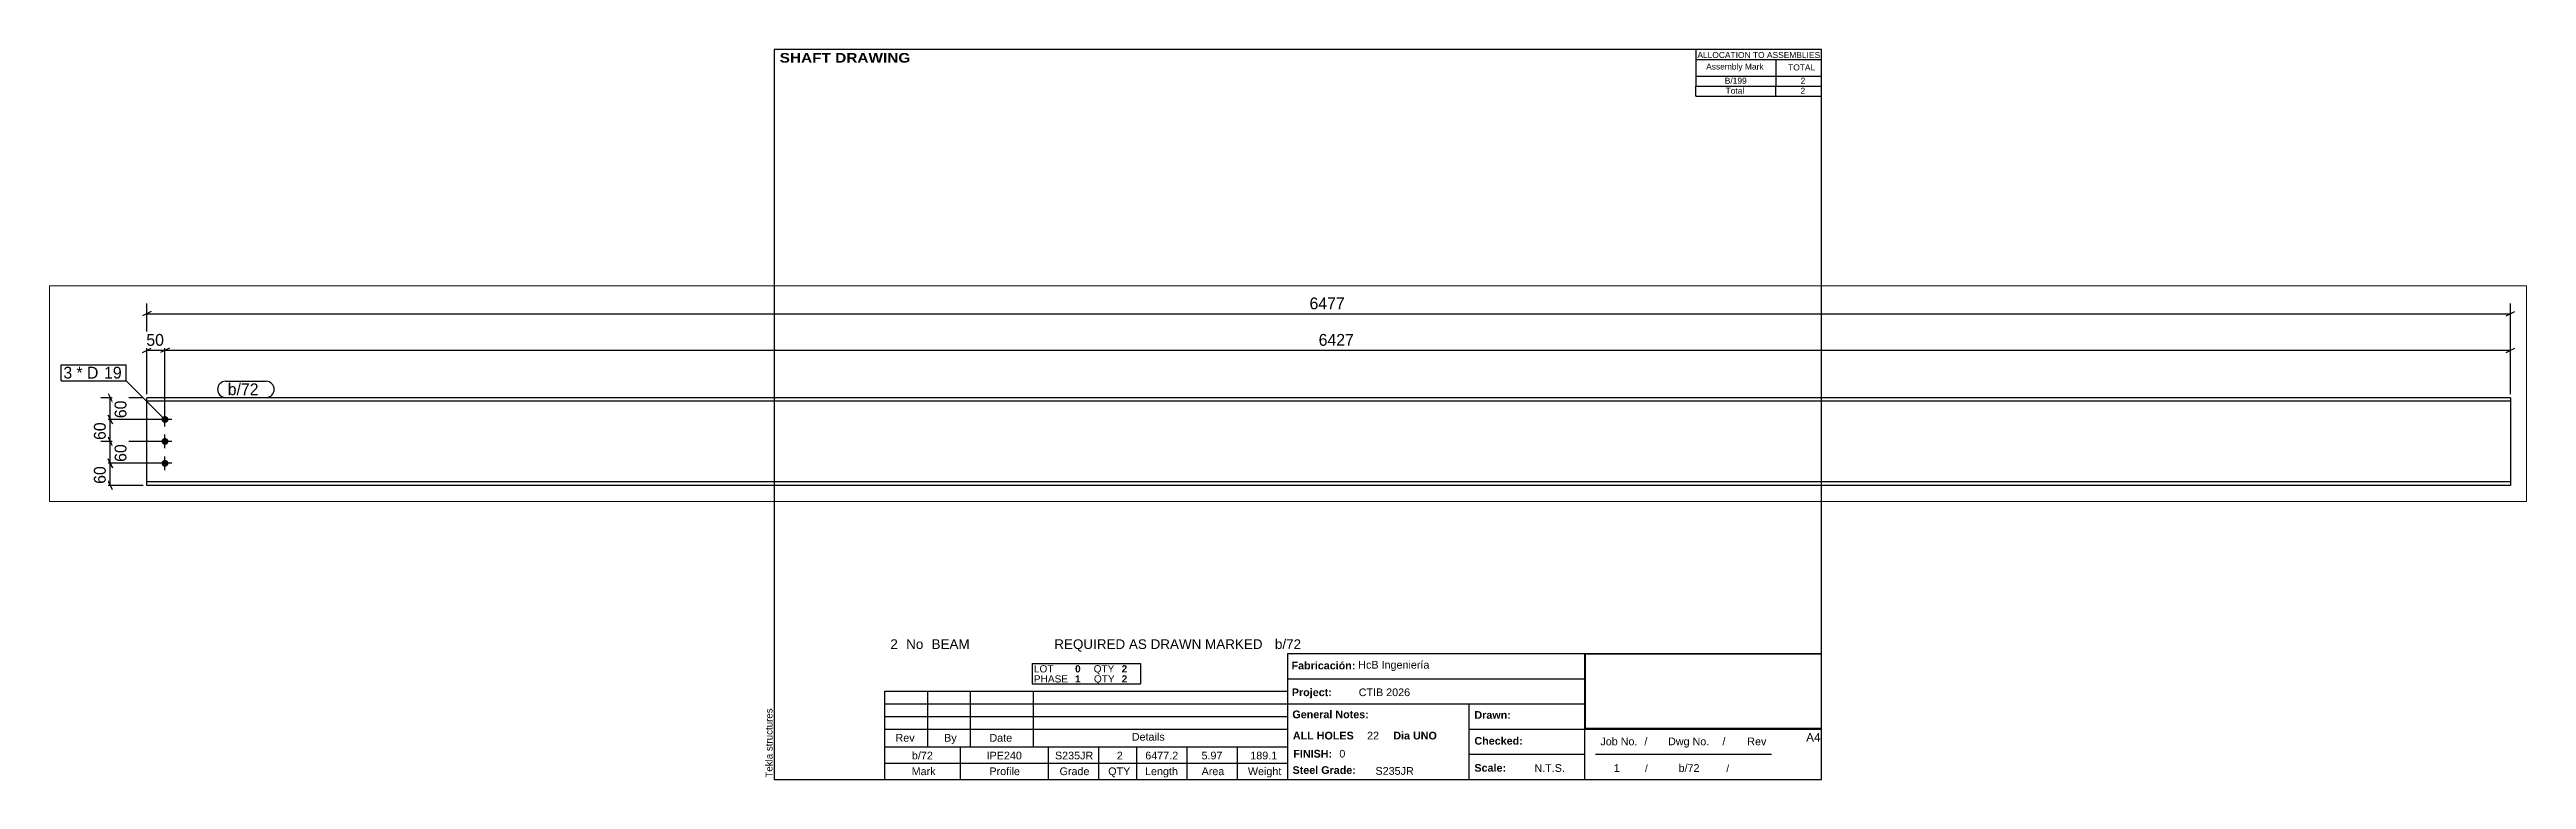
# Paper-space layout 'Layout1' of a CAD drawing. Header units: millimetres. Extents: x -194 to 485, y 5 to 205.
# The model-space entities are those that its viewports show. They can reach past a viewport. Long polylines and large blocks are cut down to what shows.
import ezdxf

# ---------------------------------------------------------------- set-up
doc = ezdxf.new("R2010")
doc.units = ezdxf.units.MM
doc.layers.add('Viewport layer', color=7, linetype='Continuous', plot=False)
doc.styles.add('Arial', font='ARIAL.TTF', dxfattribs={"height": 0.2})
doc.styles.add('Arial Black', font='ARIBLK.TTF', dxfattribs={"height": 0.2})
doc.styles.add('Arial Bold', font='ARIALBD.TTF', dxfattribs={"height": 0.2})
doc.styles.add('Comic Sans MS', font='COMIC.TTF', dxfattribs={"height": 0.2})

msp = doc.modelspace()

# ---------------------------------------------------------------- hatches: boundary and pattern name
at = {"linetype": 'Continuous'}
for points in [[(306.9, 224.4, -1), (325.9, 224.4, -1)], [(306.9, 164.4, -1), (325.9, 164.4, -1)], [(306.9, 104.4, -1), (325.9, 104.4, -1)]]:
    msp.add_hatch(color=3, dxfattribs=at).paths.add_polyline_path(points)

# ---------------------------------------------------------------- linework, layer by layer
at = {"color": 8, "linetype": 'Continuous'}
for p, q in [((278.4, 520), (254.4, 508)), ((266.4, 294), (266.4, 542.4)), ((266.4, 514), (6743.6, 514)), ((6731.6, 508), (6755.6, 520)), ((6743.6, 294), (6743.6, 542.4)), ((254.4, 408), (278.4, 420)), ((266.4, 294), (266.4, 442.4)), ((266.4, 414), (316.4, 414)), ((328.4, 420), (304.4, 408)), ((328.4, 420), (304.4, 408)), ((316.4, 234.4), (316.4, 442.4)), ((316.4, 234.4), (316.4, 442.4)), ((316.4, 414), (6743.6, 414)), ((6731.6, 408), (6755.6, 420)), ((6743.6, 294), (6743.6, 442.4)), ((256.4, 284), (140.8, 284)), ((160.4, 296), (172.4, 272)), ((166.4, 224.4), (166.4, 284)), ((306.4, 224.4), (140.8, 224.4)), ((172.4, 212.4), (160.4, 236.4)), ((306.4, 164.4), (138, 164.4)), ((172.4, 152.4), (160.4, 176.4)), ((306.4, 104.4), (140.8, 104.4)), ((172.4, 92.4), (160.4, 116.4)), ((256.4, 44), (138, 44)), ((172.4, 32), (160.4, 56))]:
    msp.add_line(p, q, dxfattribs=at)
at = {"color": 7, "linetype": 'Continuous'}
for p, q in [((266.4, 44), (266.4, 284)), ((6743.6, 284), (266.4, 284)), ((6743.6, 274.2), (266.4, 274.2)), ((6743.6, 284), (6743.6, 44)), ((6743.6, 53.8), (266.4, 53.8)), ((6743.6, 44), (266.4, 44))]:
    msp.add_line(p, q, dxfattribs=at)
at = {"color": 3, "linetype": 'Continuous'}
for p, q in [((335.4, 224.4), (297.4, 224.4)), ((316.4, 205.4), (316.4, 243.4)), ((335.4, 164.4), (297.4, 164.4)), ((316.4, 145.4), (316.4, 183.4)), ((335.4, 104.4), (297.4, 104.4)), ((316.4, 85.4), (316.4, 123.4))]:
    msp.add_line(p, q, dxfattribs=at)

# ---------------------------------------------------------------- wipeouts: each hides what was drawn before it
at = {"color": 0}
msp.add_wipeout([(64.1, 336.5), (64.1, 368.5), (38, 368.5), (38, 336.5)], dxfattribs=at)

# ---------------------------------------------------------------- next in the draw order: wipeouts: each hides what was drawn before it
for points in [[(3563.5, 520), (3563.5, 564.8), (3446.4, 564.8), (3446.4, 520)], [(323.9, 420), (323.9, 464.8), (258.9, 464.8), (258.9, 420)], [(3588.5, 420), (3588.5, 464.8), (3471.4, 464.8), (3471.4, 420)], [(64.1, 336.5), (64.1, 368.5), (38, 368.5), (38, 336.5)], [(217.2, 286.7), (172.4, 286.7), (172.4, 221.7), (217.2, 221.7)], [(587.7, 291), (587.7, 323), (488.4, 323), (488.4, 291)]]:
    msp.add_wipeout(points, dxfattribs=at)

# ---------------------------------------------------------------- next in the draw order: linework, layer by layer
at = {"color": 7, "linetype": 'Continuous'}
msp.add_line((32, 330.5), (32, 374.5), dxfattribs=at)
at = {"color": 8, "linetype": 'Continuous'}
for p, q in [((306.4, 224.4), (138, 224.4)), ((160.4, 236.4), (172.4, 212.4)), ((166.4, 164.4), (166.4, 224.4))]:
    msp.add_line(p, q, dxfattribs=at)

# ---------------------------------------------------------------- next in the draw order: texts
at = {"color": 3, "style": 'Comic Sans MS'}
for s, p in [('6477', (3452.8, 526.4)), ('50', (265.3, 426.4)), ('6427', (3477.8, 426.4))]:
    msp.add_text(s, height=32.38, dxfattribs=at).set_placement(p)
msp.add_text('60', height=32.38, rotation=90.00021, dxfattribs=at).set_placement((210.8, 228.1))

# ---------------------------------------------------------------- next in the draw order: wipeouts: each hides what was drawn before it
at = {"color": 0}
for points in [[(139.9, 336.5), (139.9, 368.5), (73.7, 368.5), (73.7, 336.5)], [(587.7, 291), (587.7, 323), (488.4, 323), (488.4, 291)]]:
    msp.add_wipeout(points, dxfattribs=at)

# ---------------------------------------------------------------- next in the draw order: linework, layer by layer
at = {"color": 7, "linetype": 'Continuous'}
for p, q in [((482.4, 329), (593.7, 329)), ((482.4, 285), (593.7, 285))]:
    msp.add_line(p, q, dxfattribs=at)
for centre, start, end in [((482.4, 307), 90, 270), ((593.7, 307), 270, 90)]:
    msp.add_arc(centre, 22, start, end, dxfattribs=at)

# ---------------------------------------------------------------- next in the draw order: texts
at = {"color": 3, "style": 'Comic Sans MS'}
msp.add_text('b/72', height=32.38, dxfattribs=at).set_placement((488.4, 291))

# ---------------------------------------------------------------- next in the draw order: wipeouts: each hides what was drawn before it
at = {"color": 0}
for points in [[(139.9, 336.5), (139.9, 368.5), (73.7, 368.5), (73.7, 336.5)], [(160.4, 226.9), (115.6, 226.9), (115.6, 161.9), (160.4, 161.9)]]:
    msp.add_wipeout(points, dxfattribs=at)

# ---------------------------------------------------------------- next in the draw order: linework, layer by layer
at = {"color": 8, "linetype": 'Continuous'}
for p, q in [((306.4, 164.4), (140.8, 164.4)), ((160.4, 176.4), (172.4, 152.4)), ((166.4, 104.4), (166.4, 164.4))]:
    msp.add_line(p, q, dxfattribs=at)

# ---------------------------------------------------------------- next in the draw order: texts
at = {"color": 3, "style": 'Comic Sans MS'}
msp.add_text('3', height=32.4, dxfattribs=at).set_placement((38, 336.5))
msp.add_text('60', height=32.38, rotation=90.00021, dxfattribs=at).set_placement((154, 168.3))

# ---------------------------------------------------------------- next in the draw order: wipeouts: each hides what was drawn before it
at = {"color": 0}
msp.add_wipeout([(194.7, 336.5), (194.7, 368.5), (149.5, 368.5), (149.5, 336.5)], dxfattribs=at)

# ---------------------------------------------------------------- next in the draw order: wipeouts: each hides what was drawn before it
for points in [[(194.7, 336.5), (194.7, 368.5), (149.5, 368.5), (149.5, 336.5)], [(217.2, 166.9), (172.4, 166.9), (172.4, 101.9), (217.2, 101.9)]]:
    msp.add_wipeout(points, dxfattribs=at)

# ---------------------------------------------------------------- next in the draw order: linework, layer by layer
at = {"color": 7, "linetype": 'Continuous'}
for p, q in [((32, 374.5), (210.3, 374.5)), ((210.3, 330.5), (210.3, 374.5)), ((32, 330.5), (210.3, 330.5)), ((316.4, 224.4), (210.3, 330.5))]:
    msp.add_line(p, q, dxfattribs=at)
at = {"color": 8, "linetype": 'Continuous'}
for p, q in [((306.4, 104.4), (138, 104.4)), ((160.4, 116.4), (172.4, 92.4)), ((166.4, 44), (166.4, 104.4))]:
    msp.add_line(p, q, dxfattribs=at)

# ---------------------------------------------------------------- next in the draw order: texts
at = {"color": 3, "style": 'Comic Sans MS'}
for s, p in [('* D', (73.7, 336.5)), ('19', (149.5, 336.5))]:
    msp.add_text(s, height=32.38, dxfattribs=at).set_placement(p)
msp.add_text('60', height=32.38, rotation=90.00021, dxfattribs=at).set_placement((210.8, 108.3))

# ---------------------------------------------------------------- next in the draw order: wipeouts: each hides what was drawn before it
at = {"color": 0}
msp.add_wipeout([(160.4, 106.7), (115.6, 106.7), (115.6, 41.7), (160.4, 41.7)], dxfattribs=at)

# ---------------------------------------------------------------- next in the draw order: texts
at = {"color": 3, "style": 'Comic Sans MS'}
msp.add_text('60', height=32.38, rotation=90.00021, dxfattribs=at).set_placement((154, 48.1))

psp = doc.layouts.get("Layout1")

# ---------------------------------------------------------------- linework, layer by layer
at = {"color": 5, "linetype": 'Continuous'}
for p, q in [((292, 205), (5, 205)), ((5, 205), (5, 5)), ((292, 5), (292, 205)), ((5, 5), (292, 5))]:
    psp.add_line(p, q, dxfattribs=at)
at = {"color": 7, "linetype": 'Continuous'}
for p, q in [((257.51, 205), (257.51, 197.75)), ((257.51, 197.75), (257.51, 195)), ((257.57, 202.24), (292, 202.24)), ((257.57, 197.75), (292, 197.75)), ((279.49, 202.24), (279.49, 197.75)), ((279.49, 197.75), (279.49, 195)), ((257.51, 192.23), (257.51, 194.99)), ((257.51, 192.23), (292, 192.23)), ((257.54, 194.99), (292, 194.99)), ((279.49, 192.23), (279.49, 194.99)), ((75.68, 36.74), (105.35, 36.74)), ((75.68, 36.74), (75.68, 33.98)), ((75.68, 33.98), (75.68, 31.22)), ((105.35, 36.74), (105.35, 33.98)), ((105.35, 33.98), (105.35, 31.22)), ((145.72, 5), (145.72, 39.5)), ((145.75, 39.5), (292, 39.5)), ((227.14, 5), (227.14, 39.5)), ((35.31, 13.97), (35.31, 29.15)), ((35.31, 29.15), (145.71, 29.15)), ((47.04, 13.97), (47.04, 29.15)), ((58.77, 13.97), (58.77, 29.15)), ((75.68, 31.22), (105.35, 31.22)), ((76.02, 13.97), (76.02, 29.15)), ((145.71, 13.97), (145.71, 29.15)), ((145.72, 32.6), (227.14, 32.6)), ((35.31, 25.7), (145.71, 25.7)), ((35.31, 22.25), (145.71, 22.25)), ((145.72, 25.7), (227.14, 25.7)), ((195.4, 5), (195.4, 25.7)), ((35.31, 18.8), (145.71, 18.8)), ((35.31, 13.96), (145.71, 13.97)), ((35.31, 9.49), (35.31, 13.96)), ((56.01, 9.49), (56.01, 13.97)), ((80.16, 9.49), (80.16, 13.97)), ((93.96, 9.49), (93.96, 13.97)), ((104.31, 9.49), (104.31, 13.97)), ((118.11, 9.49), (118.11, 13.97)), ((131.91, 9.49), (131.91, 13.97)), ((195.4, 18.8), (292, 18.8)), ((35.31, 9.48), (145.72, 9.49)), ((35.31, 5), (35.31, 9.48)), ((56.01, 5), (56.01, 9.48)), ((80.16, 5), (80.16, 9.48)), ((93.96, 5), (93.96, 9.48)), ((104.31, 5), (104.31, 9.48)), ((118.11, 5), (118.11, 9.48)), ((131.91, 5), (131.91, 9.48)), ((195.4, 11.9), (227.14, 11.9)), ((229.99, 11.92), (278.29, 11.92))]:
    psp.add_line(p, q, dxfattribs=at)
at = {"color": 2, "linetype": 'Continuous'}
for p, q in [((227.28, 39.46), (291.86, 39.46)), ((227.29, 19.02), (227.29, 39.46)), ((291.96, 19.03), (291.96, 39.47)), ((227.28, 19.03), (291.86, 19.03))]:
    psp.add_line(p, q, dxfattribs=at)

# ---------------------------------------------------------------- texts
at = {"color": 7}
for s, height, style, p in [(' SHAFT DRAWING', 2.6342, 'Arial Black', (5.3, 201.42)), ('ALLOCATION TO ASSEMBLIES', 1.6475, 'Arial', (257.95, 202.68)), ('Assembly Mark', 1.6475, 'Arial', (260.35, 199.52)), ('TOTAL', 1.648, 'Arial', (282.81, 199.28)), ('2', 2.64, 'Arial', (36.8, 40.76)), ('No', 2.636, 'Arial', (41.13, 40.76)), ('BEAM', 2.636, 'Arial', (48.08, 40.76)), ('REQUIRED AS DRAWN MARKED', 2.636, 'Arial', (81.71, 40.76)), ('b/72', 2.636, 'Arial', (142.18, 40.76)), ('b/72', 2.109, 'Arial', (42.71, 10.5)), ('IPE240', 2.109, 'Arial', (63.17, 10.5)), ('S235JR', 2.109, 'Arial', (81.91, 10.5)), ('2', 2.11, 'Arial', (98.86, 10.5)), ('6477.2', 2.109, 'Arial', (106.66, 10.5)), ('5.97', 2.109, 'Arial', (122.06, 10.5)), ('189.1', 2.109, 'Arial', (135.43, 10.5)), ('FINISH:', 2.107, 'Arial Bold', (147.22, 11)), ('0', 2.11, 'Arial', (159.84, 11))]:
    psp.add_text(s, height=height, dxfattribs=dict(at, style=style)).set_placement(p)
at = {"color": 7, "linetype": 'Continuous'}
for s, height, style, p in [('B/199', 1.648, 'Arial', (265.45, 195.63)), ('2', 1.65, 'Arial', (286.23, 195.63)), ('Total', 1.648, 'Arial', (265.67, 192.88)), ('2', 1.65, 'Arial', (286.21, 192.88)), ('LOT', 1.977, 'Arial', (76.13, 34.33)), ('0', 1.98, 'Arial Bold', (87.41, 34.33)), ('QTY', 1.977, 'Arial', (92.51, 34.33)), ('2', 1.98, 'Arial Bold', (100.18, 34.33)), ('Fabricación:', 2.1074, 'Arial Bold', (146.73, 35.16)), ('HcB Ingeniería', 2.1088, 'Arial', (165.02, 35.36)), ('PHASE', 1.977, 'Arial', (76.13, 31.57)), ('1', 1.98, 'Arial Bold', (87.41, 31.57)), ('QTY', 1.977, 'Arial', (92.58, 31.57)), ('2', 1.98, 'Arial Bold', (100.18, 31.57)), ('Project:', 2.107, 'Arial Bold', (146.81, 27.83)), ('CTIB 2026', 2.109, 'Arial', (165.14, 27.83)), ('General Notes:', 2.1074, 'Arial Bold', (146.96, 21.78)), ('Drawn:', 2.107, 'Arial Bold', (196.85, 21.62)), ('Rev', 2.109, 'Arial', (38.21, 15.35)), ('By', 2.109, 'Arial', (51.53, 15.35)), ('Date', 2.109, 'Arial', (63.94, 15.35)), ('Details', 2.109, 'Arial', (102.96, 15.63)), ('ALL HOLES', 2.107, 'Arial Bold', (147.1, 15.96)), ('22', 2.109, 'Arial', (167.43, 15.96)), ('Dia UNO', 2.107, 'Arial Bold', (174.62, 15.96)), ('Checked:', 2.107, 'Arial Bold', (196.85, 14.53)), ('Job No.', 2.109, 'Arial', (231.37, 14.37)), ('/', 2.11, 'Arial', (243.42, 14.37)), ('Dwg No.', 2.109, 'Arial', (249.91, 14.37)), ('/', 2.11, 'Arial', (264.81, 14.37)), ('Rev', 2.109, 'Arial', (271.61, 14.37)), ('A4', 2.307, 'Arial', (287.76, 15.38)), ('Mark', 2.109, 'Arial', (42.64, 6.19)), ('Profile', 2.109, 'Arial', (63.95, 6.19)), ('Grade', 2.109, 'Arial', (83.16, 6.19)), ('QTY', 2.109, 'Arial', (96.49, 6.19)), ('Length', 2.109, 'Arial', (106.58, 6.19)), ('Area', 2.109, 'Arial', (122.09, 6.19)), ('Weight', 2.109, 'Arial', (134.77, 6.19)), ('Steel Grade:', 2.1074, 'Arial Bold', (147.01, 6.52)), ('S235JR', 2.109, 'Arial', (169.74, 6.28)), ('Scale:', 2.107, 'Arial Bold', (196.85, 7.13)), ('N.T.S.', 2.109, 'Arial', (213.29, 7.08)), ('1', 2.11, 'Arial', (235.04, 7.08)), ('/', 1.98, 'Arial', (243.58, 7.08)), ('b/72', 2.109, 'Arial', (252.8, 7.08)), ('/', 1.98, 'Arial', (265.88, 7.08))]:
    psp.add_text(s, height=height, dxfattribs=dict(at, style=style)).set_placement(p)
at = {"color": 174, "linetype": 'Continuous', "style": 'Arial'}
psp.add_text('Tekla structures', height=1.9102, rotation=90, dxfattribs=at).set_placement((4.5, 5.5))

# ---------------------------------------------------------------- viewports
at = {"layer": 'Viewport layer', "view_target_point": (3393.78, 295.2)}
psp.add_viewport(center=(145.76, 110.71), size=(678.76, 59.04), view_center_point=(0, 0), view_height=590.4, dxfattribs=at)

doc.saveas('drawing.dxf')
